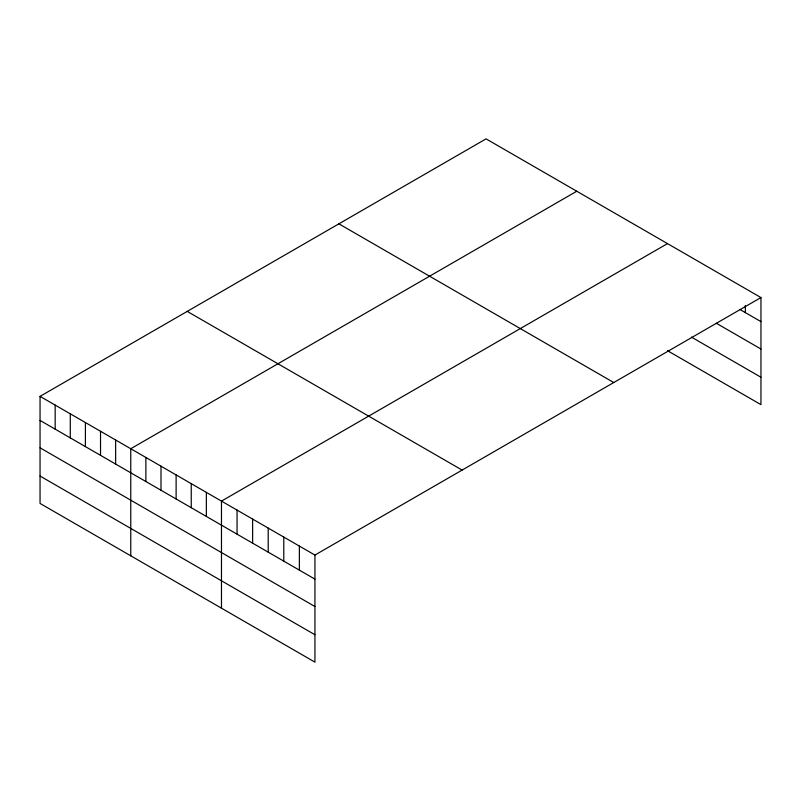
<?xml version="1.0" encoding="UTF-8"?>
<svg xmlns="http://www.w3.org/2000/svg" width="801" height="801" viewBox="0 0 801 801"><rect width="100%" height="100%" fill="white"/><g stroke="black" fill="none" stroke-linecap="round" stroke-linejoin="round"><path stroke-width="1.2" d="M40.05 396.365L314.933 555.063L314.933 662.137L40.05 503.439L40.05 396.365L486.067 138.863L760.95 297.561L760.95 404.635L667.493 350.678M576.78 191.229L130.763 448.73L130.763 555.814M667.493 243.604L221.476 501.106L221.476 608.179M314.933 555.063L760.95 297.561M740.184 309.627L760.95 321.622M716.294 323.234L760.95 349.016M691.373 337.071L760.95 377.241M338.883 223.839L613.766 382.538M187.234 311.389L462.117 470.087M40.05 420.425L314.933 579.123M40.05 447.819L314.933 606.517M40.05 476.044L314.933 634.742M745.371 305.411L745.371 312.63M299.364 546.072L299.364 570.132M283.784 537.081L283.784 561.141M268.205 528.089L268.205 552.149M252.625 519.098L252.625 543.148M237.056 510.097L237.056 534.157M206.358 492.375L206.358 516.435M191.239 483.654L191.239 507.704M176.12 474.923L176.12 498.983M161.001 466.192L161.001 490.252M145.882 457.461L145.882 481.521M115.644 440.009L115.644 464.059M100.526 431.278L100.526 455.338M85.407 422.548L85.407 446.608M70.288 413.817L70.288 437.877M55.169 405.096L55.169 429.146"/></g></svg>
